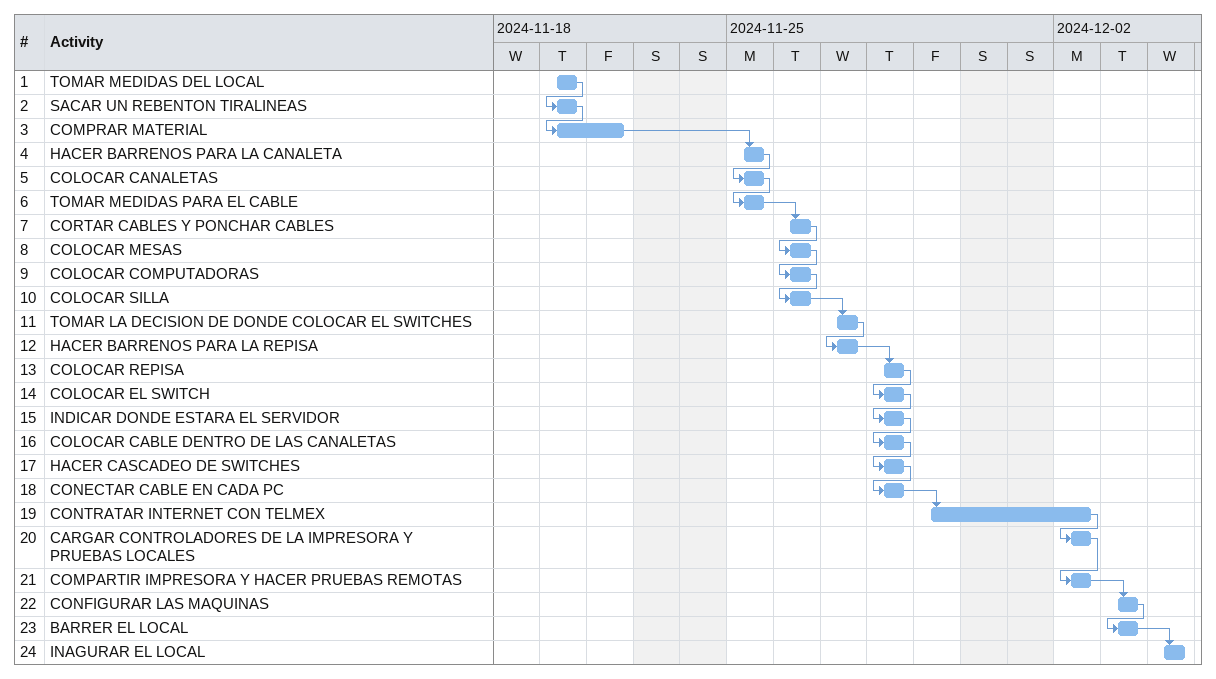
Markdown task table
| ID | Task | Start | Finish | Predecessors |
|---|---|---|---|---|
| 1 | TOMAR MEDIDAS DEL LOCAL | 2024-11-21 | 2024-11-21 |  |
| 2 | SACAR UN REBENTON TIRALINEAS | 2024-11-21 | 2024-11-21 | 1 |
| 3 | COMPRAR MATERIAL | 2024-11-21 | 2024-11-22 | 2 |
| 4 | HACER BARRENOS PARA LA CANALETA | 2024-11-25 | 2024-11-25 | 3 |
| 5 | COLOCAR CANALETAS | 2024-11-25 | 2024-11-25 | 4 |
| 6 | TOMAR MEDIDAS PARA EL CABLE | 2024-11-25 | 2024-11-25 | 5 |
| 7 | CORTAR CABLES Y PONCHAR CABLES | 2024-11-26 | 2024-11-26 | 6 |
| 8 | COLOCAR MESAS | 2024-11-26 | 2024-11-26 | 7 |
| 9 | COLOCAR COMPUTADORAS | 2024-11-26 | 2024-11-26 | 8 |
| 10 | COLOCAR SILLA | 2024-11-26 | 2024-11-26 | 9 |
| 11 | TOMAR LA DECISION DE DONDE COLOCAR EL SWITCHES | 2024-11-27 | 2024-11-27 | 10 |
| 12 | HACER BARRENOS PARA LA REPISA | 2024-11-27 | 2024-11-27 | 11 |
| 13 | COLOCAR REPISA | 2024-11-28 | 2024-11-28 | 12 |
| 14 | COLOCAR EL SWITCH | 2024-11-28 | 2024-11-28 | 13 |
| 15 | INDICAR DONDE ESTARA EL SERVIDOR | 2024-11-28 | 2024-11-28 | 14 |
| 16 | COLOCAR CABLE DENTRO DE LAS CANALETAS | 2024-11-28 | 2024-11-28 | 15 |
| 17 | HACER CASCADEO DE SWITCHES | 2024-11-28 | 2024-11-28 | 16 |
| 18 | CONECTAR CABLE EN CADA PC | 2024-11-28 | 2024-11-28 | 17 |
| 19 | CONTRATAR INTERNET CON TELMEX | 2024-11-29 | 2024-12-02 | 18 |
| 20 | CARGAR CONTROLADORES DE LA IMPRESORA Y PRUEBAS LOCALES | 2024-12-02 | 2024-12-02 | 19 |
| 21 | COMPARTIR IMPRESORA Y HACER PRUEBAS REMOTAS | 2024-12-02 | 2024-12-02 | 20 |
| 22 | CONFIGURAR LAS MAQUINAS | 2024-12-03 | 2024-12-03 | 21 |
| 23 | BARRER EL LOCAL | 2024-12-03 | 2024-12-03 | 22 |
| 24 | INAGURAR EL LOCAL | 2024-12-04 | 2024-12-04 | 23 |
